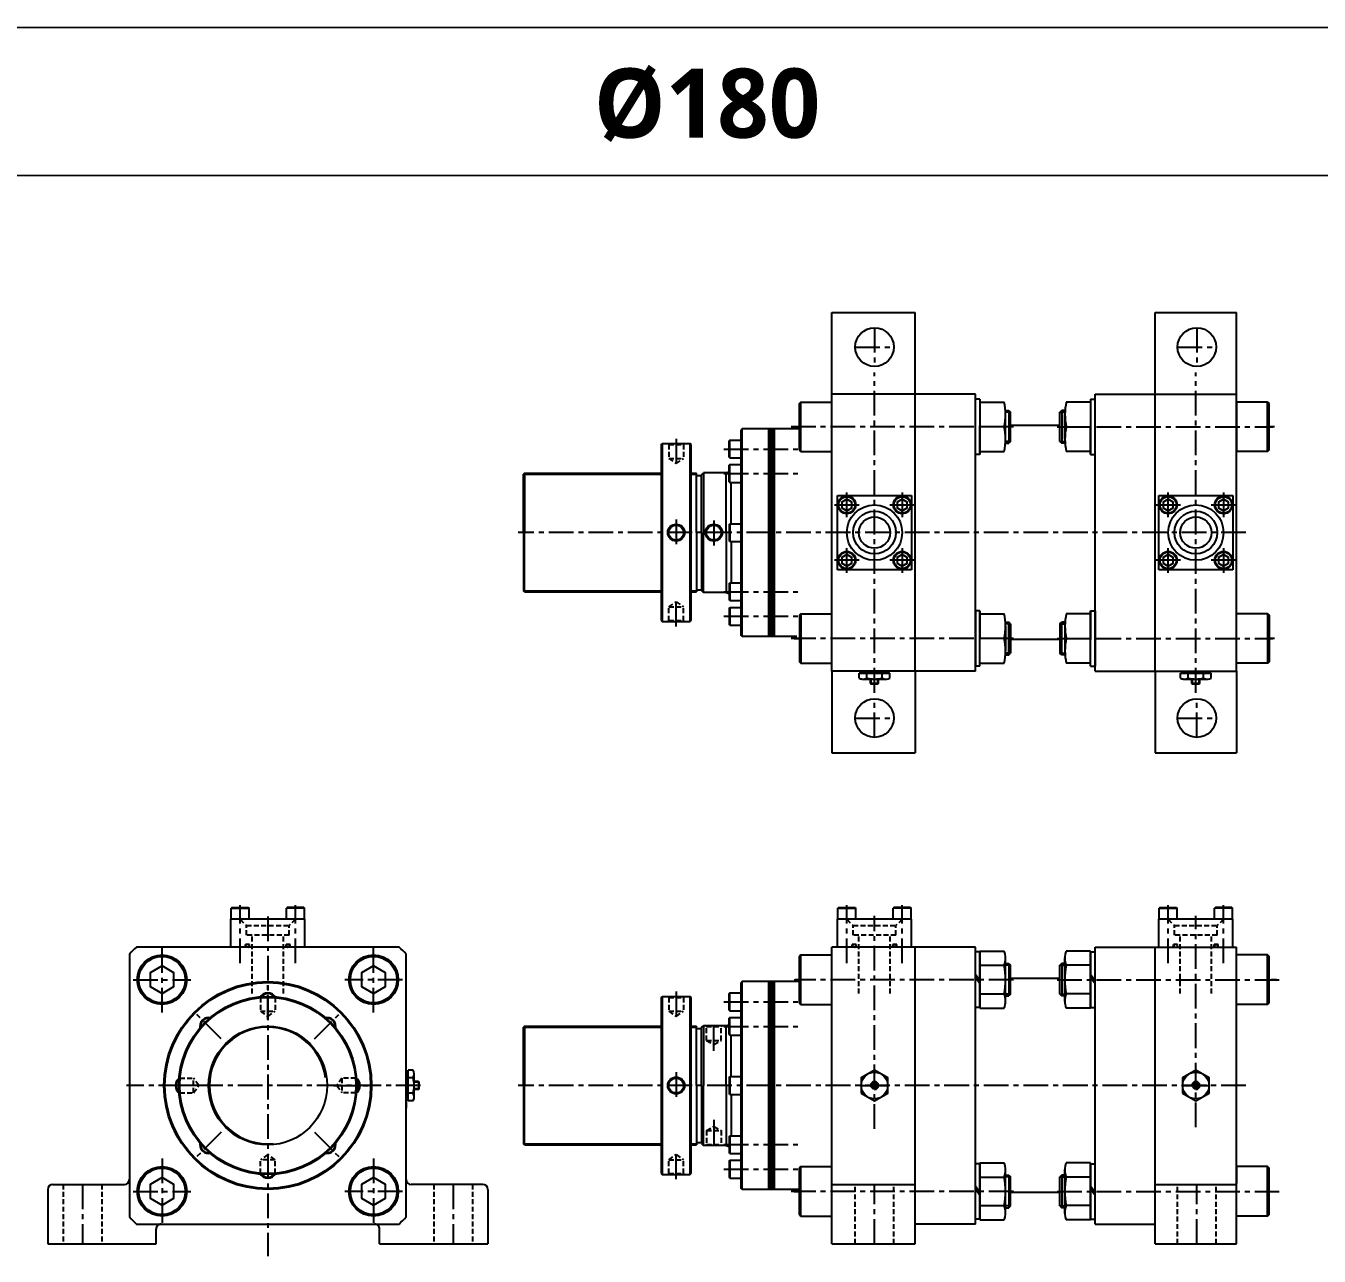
# Model space of a CAD drawing. Extents: x -819 to 10154, y 0 to 4840.
# Drawn here: x 2958 to 4266, y 1763 to 3006 of the extents above; entities that cross this region are included whole.
import ezdxf

# ---------------------------------------------------------------- set-up
doc = ezdxf.new("R2010")
doc.units = 0
doc.header["$LTSCALE"] = 10
doc.header["$MEASUREMENT"] = 0
for name, pattern in [('CENTER', [2, 1.25, -0.25, 0.25, -0.25]), ('CENTERX2', [4, 2.5, -0.5, 0.5, -0.5]), ('HIDDENX2', [0.75, 0.5, -0.25])]:
    doc.linetypes.add(name, pattern=pattern)
doc.layers.get('0').update_dxf_attribs({"linetype": 'CONTINUOUS'})
doc.layers.get('DEFPOINTS').update_dxf_attribs({"linetype": 'CONTINUOUS'})
for name, color, linetype in [('BOM-UDEF', 3, 'CONTINUOUS'), ('CEN', 1, 'CENTERX2'), ('DIM', 2, 'CONTINUOUS'), ('HID', 2, 'HIDDENX2'), ('ML', 7, 'CONTINUOUS')]:
    doc.layers.add(name, color=color, linetype=linetype)
doc.styles.add('문자', font='romans.shx')

msp = doc.modelspace()

# ---------------------------------------------------------------- linework, layer by layer
for p, q in [((10154, 3006.3), (0, 3003.3)), ((10154, 2856.8), (0, 2853.8))]:
    msp.add_line(p, q)
at = {"color": 7, "linetype": 'Continuous'}
for p, q in [((3800.8, 2347), (3800.8, 2352.1)), ((3800.8, 2352.1), (3807.2, 2352.1)), ((3801.8, 2352.1), (3801.8, 2354.1)), ((3801.8, 2354.1), (3831, 2354.1)), ((3804, 2346.1), (3828.8, 2346.1)), ((3807.2, 2352.1), (3832, 2352.1)), ((3808.6, 2347), (3808.6, 2352.1)), ((3812.4, 2346.3), (3812.4, 2346.3)), ((3812.4, 2341.6), (3812.4, 2346.1)), ((3812.4, 2341.6), (3812.9, 2341.1)), ((3820.4, 2341.6), (3812.4, 2341.6)), ((3820.4, 2341.6), (3819.9, 2341.1)), ((3820.4, 2341.6), (3820.4, 2346.1)), ((3824.2, 2347), (3824.2, 2352.1)), ((3831, 2352.1), (3831, 2354.1)), ((3832, 2347), (3832, 2352.1)), ((4125.8, 2347), (4125.8, 2352.1)), ((4125.8, 2352.1), (4132.2, 2352.1)), ((4126.8, 2352.1), (4126.8, 2354.1)), ((4126.8, 2354.1), (4156, 2354.1)), ((4129, 2346.1), (4153.8, 2346.1)), ((4132.2, 2352.1), (4157, 2352.1)), ((4133.6, 2347), (4133.6, 2352.1)), ((4137.4, 2346.3), (4137.4, 2346.3)), ((4137.4, 2341.6), (4137.4, 2346.1)), ((4137.4, 2341.6), (4137.9, 2341.1)), ((4145.4, 2341.6), (4137.4, 2341.6)), ((4145.4, 2341.6), (4144.9, 2341.1)), ((4145.4, 2341.6), (4145.4, 2346.1)), ((4149.2, 2347), (4149.2, 2352.1)), ((4156, 2352.1), (4156, 2354.1)), ((4157, 2347), (4157, 2352.1)), ((3812.9, 2341.1), (3819.9, 2341.1)), ((4137.9, 2341.1), (4144.9, 2341.1)), ((3342.8, 1920.6), (3342.8, 1949.8)), ((3344.8, 1949.8), (3342.8, 1949.8)), ((3349.8, 1950.8), (3344.8, 1950.8)), ((3344.8, 1926), (3344.8, 1950.8)), ((3349.8, 1943), (3344.8, 1943)), ((3350.8, 1922.8), (3350.8, 1947.6)), ((3355.3, 1939.2), (3350.8, 1939.2)), ((3355.3, 1939.2), (3355.8, 1938.7)), ((3355.3, 1939.2), (3355.3, 1931.2)), ((3355.8, 1931.7), (3355.8, 1938.7)), ((3349.8, 1927.4), (3344.8, 1927.4)), ((3344.8, 1919.6), (3344.8, 1926)), ((3350.6, 1931.2), (3350.6, 1931.2)), ((3355.3, 1931.2), (3350.8, 1931.2)), ((3355.3, 1931.2), (3355.8, 1931.7)), ((3344.8, 1920.6), (3342.8, 1920.6)), ((3349.8, 1919.6), (3344.8, 1919.6))]:
    msp.add_line(p, q, dxfattribs=at)
at = {"color": 1, "linetype": 'CENTER', "ltscale": 5}
for p, q in [((3802.9, 1935.2), (3829.9, 1935.2)), ((4127.9, 1935.2), (4154.9, 1935.2))]:
    msp.add_line(p, q, dxfattribs=at)
at = {"color": 7, "linetype": 'Continuous'}
for points in [[(3802.9, 1927.4), (3816.4, 1919.6), (3829.9, 1927.4), (3829.9, 1943), (3816.4, 1950.8), (3802.9, 1943)], [(4127.9, 1927.4), (4141.4, 1919.6), (4154.9, 1927.4), (4154.9, 1943), (4141.4, 1950.8), (4127.9, 1943)], [(3815, 1937.7), (3813.5, 1935.2), (3815, 1932.7), (3817.9, 1932.7), (3819.3, 1935.2), (3817.9, 1937.7)], [(4140, 1937.7), (4138.5, 1935.2), (4140, 1932.7), (4142.9, 1932.7), (4144.3, 1935.2), (4142.9, 1937.7)]]:
    msp.add_lwpolyline(points, close=True, dxfattribs=at)
for centre, radius in [((3816.4, 1935.2), 13.5), ((3816.4, 1935.2), 3.5), ((4141.4, 1935.2), 13.5), ((4141.4, 1935.2), 3.5)]:
    msp.add_circle(centre, radius, dxfattribs=at)
for centre, radius, start, end in [((3804, 2351.7), 5.62, 235.6158, 270), ((3804.7, 2354.3), 8.22, 241.7006, 298.2994), ((3816.4, 2377.4), 31.3, 255.6172, 270.0141), ((3816.4, 2377.4), 31.3, 269.9859, 284.3828), ((3828.1, 2354.3), 8.22, 241.7006, 298.2994), ((4129, 2351.7), 5.62, 235.6158, 270), ((4129.7, 2354.3), 8.22, 241.7006, 298.2994), ((4141.4, 2377.4), 31.3, 255.6172, 270.0141), ((4141.4, 2377.4), 31.3, 269.9859, 284.3828), ((4153.1, 2354.3), 8.22, 241.7006, 298.2994), ((3342.6, 1946.9), 8.22, 331.7006, 28.2994), ((3319.5, 1935.2), 31.3, 359.9859, 14.3828), ((3319.5, 1935.2), 31.3, 345.6172, 0.0141), ((3342.6, 1923.5), 8.22, 331.7006, 28.2994), ((3345.2, 1922.8), 5.62, 325.6158, 0)]:
    msp.add_arc(centre, radius, start, end, dxfattribs=at)
at = {"layer": 'BOM-UDEF', "color": 0}
for p, q in [((3773.4, 2634.1), (3773.4, 2716.6)), ((3773.4, 2716.6), (3857.4, 2716.6)), ((3857.4, 2634.1), (3857.4, 2716.6)), ((4100.4, 2634.1), (4100.4, 2716.6)), ((4100.4, 2716.6), (4182.4, 2716.6)), ((4182.4, 2634.1), (4182.4, 2716.6)), ((3773.4, 2354.1), (3773.4, 2271.6)), ((3857.4, 2354.1), (3857.4, 2271.6)), ((4100.4, 2354.1), (4100.4, 2271.6)), ((4182.4, 2354.1), (4182.4, 2271.6)), ((3773.4, 2271.6), (3857.4, 2271.6)), ((4100.4, 2271.6), (4182.4, 2271.6)), ((3773.4, 1835.2), (3857.4, 1835.2)), ((4100.4, 1835.2), (4182.4, 1835.2)), ((3315.8, 1775.2), (3425.3, 1775.2)), ((3773.4, 1775.2), (3857.4, 1775.2)), ((4100.4, 1775.2), (4182.4, 1775.2))]:
    msp.add_line(p, q, dxfattribs=at)
for centre in [(3816.4, 2681.6), (4142.4, 2681.6), (3816.4, 2306.6), (4142.4, 2306.6)]:
    msp.add_circle(centre, 19.5, dxfattribs=at)
at = {"layer": 'CEN'}
for p, q in [((3816.4, 2701.1), (3816.4, 2662.1)), ((4142.4, 2701.1), (4142.4, 2662.1)), ((3796.9, 2681.6), (3835.9, 2681.6)), ((4122.9, 2681.6), (4161.9, 2681.6)), ((3816.4, 2332.3), (3816.4, 2655.8)), ((4141.4, 2332.3), (4141.4, 2655.8)), ((3956.9, 2601.1), (3732.1, 2601.1)), ((3735, 2601.1), (3740.4, 2601.1)), ((4001, 2601.1), (4219.2, 2601.1)), ((4220.9, 2601.1), (4215.4, 2601.1)), ((3615.8, 2588.9), (3615.8, 2560.5)), ((3664, 2578.6), (3740.4, 2578.6)), ((3664, 2553.8), (3740.4, 2553.8)), ((3788.4, 2509.6), (3788.4, 2534.5)), ((3844.4, 2534.5), (3844.4, 2509.6)), ((4113.4, 2509.6), (4113.4, 2534.5)), ((4169.4, 2534.5), (4169.4, 2509.6)), ((3776, 2522.1), (3800.9, 2522.1)), ((3832, 2522.1), (3856.9, 2522.1)), ((4101, 2522.1), (4125.9, 2522.1)), ((4157, 2522.1), (4181.9, 2522.1)), ((3615.8, 2507.5), (3615.8, 2480.6)), ((3653.9, 2506.2), (3653.9, 2479.9)), ((4192, 2494.1), (3456.1, 2494.1)), ((3788.4, 2453.6), (3788.4, 2478.5)), ((3844.4, 2478.5), (3844.4, 2453.6)), ((4113.4, 2453.6), (4113.4, 2478.5)), ((4169.4, 2478.5), (4169.4, 2453.6)), ((3800.9, 2466.1), (3776, 2466.1)), ((3856.9, 2466.1), (3832, 2466.1)), ((4125.9, 2466.1), (4101, 2466.1)), ((4181.9, 2466.1), (4157, 2466.1)), ((3664, 2434.3), (3740.4, 2434.3)), ((3615.8, 2399.2), (3615.8, 2427.6)), ((3664, 2409.5), (3740.4, 2409.5)), ((3956.9, 2387.1), (3732.1, 2387.1)), ((3735, 2387.1), (3740.4, 2387.1)), ((4001, 2387.1), (4219.2, 2387.1)), ((4220.9, 2387.1), (4215.4, 2387.1)), ((3816.4, 2287.1), (3816.4, 2326.1)), ((4142.4, 2287.1), (4142.4, 2326.1)), ((3796.9, 2306.6), (3835.9, 2306.6)), ((4122.9, 2306.6), (4161.9, 2306.6)), ((3174.8, 2058.9), (3174.8, 2117.6)), ((3202.8, 2106.2), (3202.8, 1762.8)), ((3230.8, 2058.9), (3230.8, 2117.6)), ((3788.4, 2058.9), (3788.4, 2117.6)), ((3816.4, 1891.3), (3816.4, 2106.6)), ((3844.4, 2058.9), (3844.4, 2117.6)), ((4113.4, 2058.9), (4113.4, 2117.6)), ((4141.4, 1893.1), (4141.4, 2106.6)), ((4169.4, 2058.9), (4169.4, 2117.6)), ((3095.8, 2009), (3095.8, 2075.5)), ((3309.8, 2009), (3309.8, 2075.5)), ((3066.5, 2042.2), (3124.9, 2042.2)), ((3339.1, 2042.2), (3280.7, 2042.2)), ((3735, 2042.2), (3740.4, 2042.2)), ((3956.9, 2042.2), (3736.1, 2042.2)), ((4001, 2042.2), (4225.8, 2042.2)), ((4222.9, 2042.2), (4217.4, 2042.2)), ((3202.8, 2001.8), (3202.8, 2037.8)), ((3615.8, 2030.1), (3615.8, 2001.7)), ((3664, 2019.8), (3740.4, 2019.8)), ((3155.8, 1982.3), (3130.3, 2007.7)), ((3249.9, 1982.3), (3275.3, 2007.7)), ((3653.9, 1970.1), (3653.9, 1998.8)), ((3664, 1995), (3740.4, 1995)), ((3615.8, 1948.7), (3615.8, 1921.7)), ((3357.4, 1935.2), (3059.8, 1935.2)), ((3136.3, 1935.2), (3100.3, 1935.2)), ((3269.3, 1935.2), (3305.3, 1935.2)), ((4192, 1935.2), (3456.1, 1935.2)), ((3653.9, 1900.4), (3653.9, 1871.6)), ((3155.8, 1888.2), (3130.3, 1862.7)), ((3249.9, 1888.2), (3275.3, 1862.7)), ((3664, 1875.5), (3740.4, 1875.5)), ((3095.8, 1861.5), (3095.8, 1795)), ((3309.8, 1861.5), (3309.8, 1795)), ((3615.8, 1840.4), (3615.8, 1868.8)), ((3664, 1850.7), (3740.4, 1850.7)), ((3015.3, 1835.2), (3015.3, 1775.2)), ((3390.3, 1835.2), (3390.3, 1775.2)), ((3816.4, 1775.2), (3816.4, 1835.2)), ((4142.4, 1775.2), (4142.4, 1835.2)), ((3066.5, 1828.2), (3124.9, 1828.2)), ((3339.1, 1828.2), (3280.7, 1828.2)), ((3956.9, 1828.2), (3732.1, 1828.2)), ((3735, 1828.2), (3740.4, 1828.2)), ((4001, 1828.2), (4225.8, 1828.2)), ((4001, 1828.2), (4225.8, 1828.2))]:
    msp.add_line(p, q, dxfattribs=at)
at = {"layer": 'CEN', "color": 7}
for p, q in [((3948.9, 2617.6), (3952.2, 2617.6)), ((4008.9, 2617.6), (4005.7, 2617.6)), ((3948.9, 2584.6), (3952.2, 2584.6)), ((4008.9, 2584.6), (4005.7, 2584.6)), ((3948.9, 2403.6), (3952.2, 2403.6)), ((4008.9, 2403.6), (4005.7, 2403.6)), ((3948.9, 2370.6), (3952.2, 2370.6)), ((4008.9, 2370.6), (4005.7, 2370.6)), ((3948.9, 2058.7), (3952.2, 2058.7)), ((4008.9, 2058.7), (4005.7, 2058.7)), ((3948.9, 2025.7), (3952.2, 2025.7)), ((4008.9, 2025.7), (4005.7, 2025.7)), ((3948.9, 1844.7), (3952.2, 1844.7)), ((4008.9, 1844.7), (4005.7, 1844.7)), ((3948.9, 1811.7), (3952.2, 1811.7)), ((4008.9, 1811.7), (4005.7, 1811.7))]:
    msp.add_line(p, q, dxfattribs=at)
at = {"layer": 'DEFPOINTS', "color": 0, "linetype": 'ByBlock'}
for p in [(3641.4, 2435.6), (3641.4, 1876.7)]:
    msp.add_point(p, dxfattribs=at)
at = {"layer": 'DIM'}
for p, q in [((3953.9, 2615.8), (3948.9, 2615.8)), ((4003.9, 2615.8), (4008.9, 2615.8)), ((3953.9, 2586.3), (3948.9, 2586.3)), ((4003.9, 2586.3), (4008.9, 2586.3)), ((3953.9, 2401.8), (3948.9, 2401.8)), ((4003.9, 2401.8), (4008.9, 2401.8)), ((3953.9, 2372.3), (3948.9, 2372.3)), ((4003.9, 2372.3), (4008.9, 2372.3)), ((3953.9, 2057), (3948.9, 2057)), ((4003.9, 2057), (4008.9, 2057)), ((3953.9, 2027.5), (3948.9, 2027.5)), ((4003.9, 2027.5), (4008.9, 2027.5)), ((3953.9, 1843), (3948.9, 1843)), ((4003.9, 1843), (4008.9, 1843)), ((3953.9, 1813.5), (3948.9, 1813.5)), ((4003.9, 1813.5), (4008.9, 1813.5))]:
    msp.add_line(p, q, dxfattribs=at)
at = {"layer": 'HID'}
for p, q in [((3607.3, 2584.1), (3608.3, 2583.1)), ((3608.3, 2583.1), (3623.3, 2583.1)), ((3608.3, 2583.1), (3608.3, 2569.1)), ((3624.3, 2584.1), (3623.3, 2583.1)), ((3623.3, 2583.1), (3623.3, 2569.1)), ((3608.3, 2569.1), (3623.3, 2569.1)), ((3608.3, 2569.1), (3615.8, 2563.9)), ((3615.8, 2563.9), (3623.3, 2569.1)), ((3608.3, 2419.1), (3615.8, 2424.2)), ((3615.8, 2424.2), (3623.3, 2419.1)), ((3608.3, 2419.1), (3623.3, 2419.1)), ((3608.3, 2405.1), (3608.3, 2419.1)), ((3623.3, 2405.1), (3623.3, 2419.1)), ((3607.3, 2404.1), (3608.3, 2405.1)), ((3608.3, 2405.1), (3623.3, 2405.1)), ((3624.3, 2404.1), (3623.3, 2405.1)), ((3174.8, 2103.2), (3181.2, 2096.8)), ((3181.2, 2096.8), (3224.4, 2096.8)), ((3181.2, 2087.2), (3181.2, 2096.8)), ((3230.8, 2103.2), (3224.4, 2096.8)), ((3224.4, 2087.2), (3224.4, 2096.8)), ((3788.4, 2103.2), (3794.8, 2096.8)), ((3794.8, 2087.2), (3794.8, 2096.8)), ((3794.8, 2096.8), (3838, 2096.8)), ((3844.4, 2103.2), (3838, 2096.8)), ((3838, 2087.2), (3838, 2096.8)), ((4113.4, 2103.2), (4119.8, 2096.8)), ((4119.8, 2096.8), (4163, 2096.8)), ((4119.8, 2087.2), (4119.8, 2096.8)), ((4169.4, 2103.2), (4163, 2096.8)), ((4163, 2087.2), (4163, 2096.8)), ((3224.4, 2087.2), (3181.2, 2087.2)), ((3187.1, 2028.2), (3187.1, 2087.2)), ((3218.6, 2028.2), (3218.6, 2087.2)), ((3838, 2087.2), (3794.8, 2087.2)), ((3800.7, 2028.2), (3800.7, 2087.2)), ((3832.2, 2028.2), (3832.2, 2087.2)), ((4163, 2087.2), (4119.8, 2087.2)), ((4125.7, 2028.2), (4125.7, 2087.2)), ((4157.2, 2028.2), (4157.2, 2087.2)), ((3184.3, 2077.6), (3180.3, 2077.6)), ((3180.3, 2075.2), (3180.3, 2077.6)), ((3184.3, 2075.2), (3184.3, 2077.6)), ((3221.3, 2075.2), (3221.3, 2077.6)), ((3221.3, 2077.6), (3225.3, 2077.6)), ((3225.3, 2077.6), (3221.3, 2077.6)), ((3221.3, 2075.2), (3221.3, 2077.6)), ((3225.3, 2075.2), (3225.3, 2077.6)), ((3225.3, 2075.2), (3225.3, 2077.6)), ((3793.9, 2075.2), (3793.9, 2077.6)), ((3797.9, 2077.6), (3793.9, 2077.6)), ((3797.9, 2075.2), (3797.9, 2077.6)), ((3834.9, 2075.2), (3834.9, 2077.6)), ((3838.9, 2077.6), (3834.9, 2077.6)), ((3834.9, 2077.6), (3838.9, 2077.6)), ((3834.9, 2075.2), (3834.9, 2077.6)), ((3838.9, 2075.2), (3838.9, 2077.6)), ((3838.9, 2075.2), (3838.9, 2077.6)), ((4122.9, 2077.6), (4118.9, 2077.6)), ((4118.9, 2075.2), (4118.9, 2077.6)), ((4122.9, 2075.2), (4122.9, 2077.6)), ((4159.9, 2075.2), (4159.9, 2077.6)), ((4159.9, 2077.6), (4163.9, 2077.6)), ((4163.9, 2077.6), (4159.9, 2077.6)), ((4159.9, 2075.2), (4159.9, 2077.6)), ((4163.9, 2075.2), (4163.9, 2077.6)), ((4163.9, 2075.2), (4163.9, 2077.6)), ((3194.7, 2024.9), (3195.3, 2024.2)), ((3195.3, 2024.2), (3195.3, 2010.2)), ((3195.3, 2024.2), (3210.3, 2024.2)), ((3210.9, 2024.9), (3210.3, 2024.2)), ((3210.3, 2024.2), (3210.3, 2010.2)), ((3607.3, 2025.2), (3608.3, 2024.2)), ((3608.3, 2024.2), (3608.3, 2010.2)), ((3608.3, 2024.2), (3623.3, 2024.2)), ((3624.3, 2025.2), (3623.3, 2024.2)), ((3623.3, 2024.2), (3623.3, 2010.2)), ((3195.3, 2010.2), (3202.8, 2005.1)), ((3195.3, 2010.2), (3210.3, 2010.2)), ((3202.8, 2005.1), (3210.3, 2010.2)), ((3608.3, 2010.2), (3615.8, 2005.1)), ((3608.3, 2010.2), (3623.3, 2010.2)), ((3615.8, 2005.1), (3623.3, 2010.2)), ((3645.4, 1995.7), (3646.4, 1994.7)), ((3646.4, 1994.7), (3661.4, 1994.7)), ((3646.4, 1980.7), (3646.4, 1994.7)), ((3661.4, 1994.7), (3662.4, 1995.7)), ((3661.4, 1980.7), (3661.4, 1994.7)), ((3646.4, 1980.7), (3661.4, 1980.7)), ((3646.4, 1980.7), (3653.9, 1976.8)), ((3653.9, 1976.8), (3661.4, 1980.7)), ((3113.2, 1943.4), (3113.8, 1942.7)), ((3113.2, 1943.4), (3113.8, 1942.7)), ((3113.8, 1942.7), (3127.8, 1942.7)), ((3113.8, 1927.7), (3113.8, 1942.7)), ((3113.8, 1927.7), (3113.8, 1942.7)), ((3133, 1935.2), (3127.8, 1942.7)), ((3127.8, 1927.7), (3127.8, 1942.7)), ((3277.8, 1942.7), (3272.7, 1935.2)), ((3291.8, 1942.7), (3277.8, 1942.7)), ((3277.8, 1942.7), (3277.8, 1927.7)), ((3292.4, 1943.4), (3291.8, 1942.7)), ((3292.4, 1943.4), (3291.8, 1942.7)), ((3291.8, 1942.7), (3291.8, 1927.7)), ((3291.8, 1942.7), (3291.8, 1927.7)), ((3113.2, 1927.1), (3113.8, 1927.7)), ((3113.2, 1927.1), (3113.8, 1927.7)), ((3113.8, 1927.7), (3127.8, 1927.7)), ((3127.8, 1927.7), (3133, 1935.2)), ((3272.7, 1935.2), (3277.8, 1927.7)), ((3291.8, 1927.7), (3277.8, 1927.7)), ((3292.4, 1927.1), (3291.8, 1927.7)), ((3292.4, 1927.1), (3291.8, 1927.7)), ((3646.4, 1889.7), (3653.9, 1893.7)), ((3646.4, 1889.7), (3661.4, 1889.7)), ((3646.4, 1889.7), (3646.4, 1875.7)), ((3653.9, 1893.7), (3661.4, 1889.7)), ((3661.4, 1889.7), (3661.4, 1875.7)), ((3645.4, 1874.7), (3646.4, 1875.7)), ((3646.4, 1875.7), (3661.4, 1875.7)), ((3661.4, 1875.7), (3662.4, 1874.7)), ((3202.8, 1865.4), (3195.3, 1860.2)), ((3195.3, 1846.2), (3195.3, 1860.2)), ((3210.3, 1860.2), (3195.3, 1860.2)), ((3210.3, 1860.2), (3202.8, 1865.4)), ((3210.3, 1846.2), (3210.3, 1860.2)), ((3608.3, 1860.2), (3615.8, 1865.4)), ((3608.3, 1846.2), (3608.3, 1860.2)), ((3608.3, 1860.2), (3623.3, 1860.2)), ((3615.8, 1865.4), (3623.3, 1860.2)), ((3623.3, 1846.2), (3623.3, 1860.2)), ((3194.7, 1845.6), (3195.3, 1846.2)), ((3194.7, 1845.6), (3195.3, 1846.2)), ((3210.3, 1846.2), (3195.3, 1846.2)), ((3210.3, 1846.2), (3195.3, 1846.2)), ((3210.9, 1845.6), (3210.3, 1846.2)), ((3210.9, 1845.6), (3210.3, 1846.2)), ((3607.3, 1845.2), (3608.3, 1846.2)), ((3608.3, 1846.2), (3623.3, 1846.2)), ((3624.3, 1845.2), (3623.3, 1846.2)), ((2995.8, 1835.2), (2995.8, 1775.2)), ((3034.8, 1835.2), (3034.8, 1775.2)), ((3370.8, 1835.2), (3370.8, 1775.2)), ((3409.8, 1835.2), (3409.8, 1775.2)), ((3796.9, 1775.2), (3796.9, 1835.2)), ((3835.9, 1775.2), (3835.9, 1835.2)), ((4122.9, 1775.2), (4122.9, 1835.2)), ((4161.9, 1775.2), (4161.9, 1835.2))]:
    msp.add_line(p, q, dxfattribs=at)
for centre, start, end in [((3181.6, 2076.4), 90, 270), ((3183, 2076.4), 270, 90), ((3222.6, 2076.4), 90, 270), ((3224, 2076.4), 270, 90), ((3795.3, 2076.4), 90, 270), ((3796.6, 2076.4), 270, 90), ((3836.3, 2076.4), 90, 270), ((3837.6, 2076.4), 270, 90), ((4120.3, 2076.4), 90, 270), ((4121.6, 2076.4), 270, 90), ((4161.3, 2076.4), 90, 270), ((4162.6, 2076.4), 270, 90)]:
    msp.add_arc(centre, 1.2, start, end, dxfattribs=at)
at = {"layer": 'ML'}
for p, q in [((3918.4, 2634.1), (3773.4, 2634.1)), ((3773.4, 2354.1), (3773.4, 2634.1)), ((3773.4, 2354.1), (3773.4, 2634.1)), ((3773.4, 2354.1), (3773.4, 2634.1)), ((3857.4, 2354.1), (3857.4, 2634.1)), ((3918.4, 2354.1), (3918.4, 2634.1)), ((3918.4, 2573.1), (3918.4, 2629.1)), ((3922.9, 2629.1), (3918.4, 2629.1)), ((3922.9, 2629.1), (3922.9, 2573.1)), ((4034.9, 2629.1), (4034.9, 2573.1)), ((4034.9, 2629.1), (4039.4, 2629.1)), ((4039.4, 2634.1), (4182.4, 2634.1)), ((4039.4, 2354.1), (4039.4, 2634.1)), ((4039.4, 2573.1), (4039.4, 2629.1)), ((4100.4, 2354.1), (4100.4, 2634.1)), ((4182.4, 2354.1), (4182.4, 2634.1)), ((4182.4, 2354.1), (4182.4, 2634.1)), ((3740.4, 2624.6), (3741.9, 2626.1)), ((3741.9, 2626.1), (3740.4, 2624.6)), ((3740.4, 2577.6), (3740.4, 2624.6)), ((3741.9, 2576.1), (3741.9, 2626.1)), ((3741.9, 2626.1), (3773.4, 2626.1)), ((3922.9, 2626), (3947.5, 2626)), ((3952.2, 2617.6), (3952.2, 2584.6)), ((3952.2, 2617.6), (3953.9, 2615.8)), ((4005.7, 2617.6), (4003.9, 2615.8)), ((4005.7, 2617.6), (4005.7, 2584.6)), ((4034.9, 2626), (4010.3, 2626)), ((4213.9, 2626.1), (4182.4, 2626.1)), ((4182.4, 2626.1), (4182.4, 2576.1)), ((4213.9, 2576.1), (4213.9, 2626.1)), ((4215.4, 2624.6), (4213.9, 2626.1)), ((4213.9, 2626.1), (4215.4, 2624.6)), ((4215.4, 2577.6), (4215.4, 2624.6)), ((3948.9, 2588.6), (3948.9, 2613.6)), ((3953.9, 2586.3), (3953.9, 2615.8)), ((3953.9, 2588.6), (3953.9, 2613.6)), ((4003.9, 2586.3), (4003.9, 2615.8)), ((4003.9, 2588.6), (4003.9, 2613.6)), ((4008.9, 2588.6), (4008.9, 2613.6)), ((3682.4, 2599.1), (3681.4, 2598.1)), ((3682.4, 2599.1), (3681.4, 2598.1)), ((3681.4, 2390.1), (3681.4, 2598.1)), ((3681.4, 2390.1), (3681.4, 2598.1)), ((3682.4, 2389.1), (3682.4, 2599.1)), ((3740.4, 2599.1), (3682.4, 2599.1)), ((3682.4, 2389.1), (3682.4, 2599.1)), ((3709.4, 2389.1), (3709.4, 2599.1)), ((3711.4, 2389.1), (3711.4, 2599.1)), ((3713.4, 2389.1), (3713.4, 2599.1)), ((3715.4, 2389.1), (3715.4, 2599.1)), ((3922.9, 2573.1), (3922.9, 2601.1)), ((3947.5, 2601.1), (3922.9, 2601.1)), ((4003.9, 2602.2), (3953.9, 2602.2)), ((4010.3, 2601.1), (4034.9, 2601.1)), ((4034.9, 2573.1), (4034.9, 2601.1)), ((3600.8, 2583.1), (3601.8, 2584.1)), ((3600.8, 2583.1), (3600.8, 2405.1)), ((3601.8, 2584.1), (3629.8, 2584.1)), ((3601.8, 2584.1), (3601.8, 2404.1)), ((3629.8, 2404.1), (3629.8, 2584.1)), ((3630.8, 2583.1), (3629.8, 2584.1)), ((3630.8, 2583.1), (3630.8, 2405.1)), ((3670.1, 2587.6), (3669.4, 2586.9)), ((3669.4, 2570.3), (3669.4, 2586.9)), ((3670.1, 2569.6), (3670.1, 2587.6)), ((3670.1, 2587.6), (3681.4, 2587.6)), ((3681.4, 2569.6), (3681.4, 2587.6)), ((3741.9, 2576.1), (3740.4, 2577.6)), ((3740.4, 2577.6), (3741.9, 2576.1)), ((3953.9, 2586.3), (3952.2, 2584.6)), ((4003.9, 2586.3), (4005.7, 2584.6)), ((4213.9, 2576.1), (4215.4, 2577.6)), ((4215.4, 2577.6), (4213.9, 2576.1)), ((3669.4, 2570.3), (3670.1, 2569.6)), ((3670.1, 2569.6), (3681.4, 2569.6)), ((3741.9, 2576.1), (3773.4, 2576.1)), ((3922.9, 2573.1), (3918.4, 2573.1)), ((3922.9, 2576.1), (3947.5, 2576.1)), ((4034.9, 2576.1), (4010.3, 2576.1)), ((4034.9, 2573.1), (4039.4, 2573.1)), ((4213.9, 2576.1), (4182.4, 2576.1)), ((3462.4, 2554.1), (3461.4, 2553.1)), ((3461.4, 2494.1), (3461.4, 2553.1)), ((3461.4, 2494.1), (3461.4, 2552.6)), ((3462.4, 2554.1), (3600.8, 2554.1)), ((3462.4, 2554.1), (3462.4, 2494.1)), ((3630.8, 2554.1), (3636.4, 2554.1)), ((3636.4, 2494.1), (3636.4, 2554.1)), ((3636.4, 2551.8), (3641.4, 2551.8)), ((3641.4, 2552.6), (3643.4, 2554.6)), ((3641.4, 2494.1), (3641.4, 2552.6)), ((3643.4, 2554.6), (3643.4, 2494.1)), ((3666.4, 2554.6), (3643.4, 2554.6)), ((3666.4, 2554.6), (3669.4, 2555.8)), ((3666.4, 2554.6), (3669.4, 2555.8)), ((3666.4, 2554.6), (3669.4, 2555.8)), ((3666.4, 2494.1), (3666.4, 2554.6)), ((3666.4, 2494.1), (3666.4, 2554.6)), ((3670.1, 2562.8), (3669.4, 2562.1)), ((3669.4, 2545.5), (3669.4, 2562.1)), ((3670.1, 2562.8), (3681.4, 2562.8)), ((3670.1, 2544.8), (3670.1, 2562.8)), ((3681.4, 2544.8), (3681.4, 2562.8)), ((3669.4, 2545.5), (3670.1, 2544.8)), ((3670.1, 2544.8), (3681.4, 2544.8)), ((3671.4, 2503.1), (3671.4, 2544.8)), ((3671.4, 2503.1), (3671.4, 2544.8)), ((3778.9, 2456.6), (3778.9, 2531.6)), ((3778.9, 2531.6), (3853.9, 2531.6)), ((3853.9, 2531.6), (3853.9, 2456.6)), ((4103.9, 2456.6), (4103.9, 2531.6)), ((4103.9, 2531.6), (4178.9, 2531.6)), ((4178.9, 2531.6), (4178.9, 2456.6)), ((3669.4, 2502.4), (3670.1, 2503.1)), ((3669.4, 2502.4), (3669.4, 2485.8)), ((3670.1, 2503.1), (3681.4, 2503.1)), ((3670.1, 2503.1), (3670.1, 2485.1)), ((3681.4, 2503.1), (3681.4, 2485.1)), ((3461.4, 2494.1), (3461.4, 2435.1)), ((3462.4, 2434.1), (3462.4, 2494.1)), ((3636.4, 2494.1), (3636.4, 2434.1)), ((3641.4, 2494.1), (3641.4, 2435.6)), ((3643.4, 2433.6), (3643.4, 2494.1)), ((3666.4, 2494.1), (3666.4, 2433.6)), ((3666.4, 2494.1), (3666.4, 2433.6)), ((3670.1, 2485.1), (3669.4, 2485.8)), ((3670.1, 2485.1), (3681.4, 2485.1)), ((3671.4, 2485.1), (3671.4, 2443.3)), ((3671.4, 2485.1), (3671.4, 2443.3)), ((3853.9, 2456.6), (3778.9, 2456.6)), ((4178.9, 2456.6), (4103.9, 2456.6)), ((3462.4, 2434.1), (3461.4, 2435.1)), ((3462.4, 2434.1), (3600.8, 2434.1)), ((3630.8, 2434.1), (3636.4, 2434.1)), ((3636.4, 2436.3), (3641.4, 2436.3)), ((3641.4, 2435.6), (3643.4, 2433.6)), ((3666.4, 2433.6), (3643.4, 2433.6)), ((3666.4, 2433.6), (3669.4, 2432.4)), ((3666.4, 2433.6), (3669.4, 2432.4)), ((3669.4, 2442.6), (3670.1, 2443.3)), ((3669.4, 2442.6), (3669.4, 2426)), ((3670.1, 2443.3), (3670.1, 2425.3)), ((3670.1, 2443.3), (3681.4, 2443.3)), ((3681.4, 2443.3), (3681.4, 2425.3)), ((3670.1, 2425.3), (3669.4, 2426)), ((3670.1, 2425.3), (3681.4, 2425.3)), ((3669.4, 2417.8), (3670.1, 2418.5)), ((3669.4, 2417.8), (3669.4, 2401.2)), ((3670.1, 2418.5), (3681.4, 2418.5)), ((3670.1, 2418.5), (3670.1, 2400.5)), ((3681.4, 2418.5), (3681.4, 2400.5)), ((3741.9, 2412.1), (3740.4, 2410.6)), ((3740.4, 2410.6), (3741.9, 2412.1)), ((3740.4, 2410.6), (3740.4, 2363.6)), ((3741.9, 2412.1), (3773.4, 2412.1)), ((3741.9, 2412.1), (3741.9, 2362.1)), ((3918.4, 2415.1), (3918.4, 2359.1)), ((3922.9, 2415.1), (3918.4, 2415.1)), ((3922.9, 2359.1), (3922.9, 2415.1)), ((3922.9, 2415.1), (3922.9, 2387.1)), ((3922.9, 2412), (3947.5, 2412)), ((4034.9, 2412), (4010.3, 2412)), ((4034.9, 2415.1), (4034.9, 2387.1)), ((4034.9, 2359.1), (4034.9, 2415.1)), ((4034.9, 2415.1), (4039.4, 2415.1)), ((4039.4, 2415.1), (4039.4, 2359.1)), ((4213.9, 2412.1), (4182.4, 2412.1)), ((4182.4, 2362.1), (4182.4, 2412.1)), ((4213.9, 2412.1), (4213.9, 2362.1)), ((4213.9, 2412.1), (4215.4, 2410.6)), ((4215.4, 2410.6), (4213.9, 2412.1)), ((4215.4, 2410.6), (4215.4, 2363.6)), ((3600.8, 2405.1), (3601.8, 2404.1)), ((3601.8, 2404.1), (3629.8, 2404.1)), ((3630.8, 2405.1), (3629.8, 2404.1)), ((3670.1, 2400.5), (3669.4, 2401.2)), ((3670.1, 2400.5), (3681.4, 2400.5)), ((3948.9, 2399.6), (3948.9, 2374.6)), ((3952.2, 2370.6), (3952.2, 2403.6)), ((3953.9, 2401.8), (3952.2, 2403.6)), ((3953.9, 2401.8), (3953.9, 2372.3)), ((3953.9, 2399.6), (3953.9, 2374.6)), ((4003.9, 2401.8), (4005.7, 2403.6)), ((4003.9, 2401.8), (4003.9, 2372.3)), ((4003.9, 2399.6), (4003.9, 2374.6)), ((4005.7, 2370.6), (4005.7, 2403.6)), ((4008.9, 2399.6), (4008.9, 2374.6)), ((3682.4, 2389.1), (3681.4, 2390.1)), ((3682.4, 2389.1), (3681.4, 2390.1)), ((3737.9, 2389.1), (3682.4, 2389.1)), ((3947.5, 2387.1), (3922.9, 2387.1)), ((4003.9, 2385.9), (3951.4, 2385.9)), ((4010.3, 2387.1), (4034.9, 2387.1)), ((3952.2, 2370.6), (3953.9, 2372.3)), ((4005.7, 2370.6), (4003.9, 2372.3)), ((3740.4, 2363.6), (3741.9, 2362.1)), ((3741.9, 2362.1), (3740.4, 2363.6)), ((3741.9, 2362.1), (3773.4, 2362.1)), ((3922.9, 2359.1), (3918.4, 2359.1)), ((3922.9, 2362.1), (3947.5, 2362.1)), ((4034.9, 2362.1), (4010.3, 2362.1)), ((4034.9, 2359.1), (4039.4, 2359.1)), ((4213.9, 2362.1), (4182.4, 2362.1)), ((4215.4, 2363.6), (4213.9, 2362.1)), ((4213.9, 2362.1), (4215.4, 2363.6)), ((3918.4, 2354.1), (3773.4, 2354.1)), ((4039.4, 2354.1), (4182.4, 2354.1)), ((4039.4, 2354.1), (4182.4, 2354.1)), ((3166.5, 2115.2), (3165.8, 2114.5)), ((3165.8, 2114.5), (3183.8, 2114.5)), ((3165.8, 2103.2), (3165.8, 2114.5)), ((3166.5, 2115.2), (3183.1, 2115.2)), ((3183.1, 2115.2), (3183.8, 2114.5)), ((3183.8, 2103.2), (3183.8, 2114.5)), ((3222.5, 2115.2), (3221.8, 2114.5)), ((3239.8, 2114.5), (3221.8, 2114.5)), ((3221.8, 2103.2), (3221.8, 2114.5)), ((3239.1, 2115.2), (3222.5, 2115.2)), ((3239.1, 2115.2), (3239.8, 2114.5)), ((3239.8, 2103.2), (3239.8, 2114.5)), ((3780.1, 2115.2), (3779.4, 2114.5)), ((3779.4, 2114.5), (3797.4, 2114.5)), ((3779.4, 2103.2), (3779.4, 2114.5)), ((3780.1, 2115.2), (3796.7, 2115.2)), ((3796.7, 2115.2), (3797.4, 2114.5)), ((3797.4, 2103.2), (3797.4, 2114.5)), ((3836.1, 2115.2), (3835.4, 2114.5)), ((3835.4, 2103.2), (3835.4, 2114.5)), ((3853.4, 2114.5), (3835.4, 2114.5)), ((3852.7, 2115.2), (3836.1, 2115.2)), ((3852.7, 2115.2), (3853.4, 2114.5)), ((3853.4, 2103.2), (3853.4, 2114.5)), ((4105.1, 2115.2), (4104.4, 2114.5)), ((4104.4, 2114.5), (4122.4, 2114.5)), ((4104.4, 2103.2), (4104.4, 2114.5)), ((4105.1, 2115.2), (4121.7, 2115.2)), ((4121.7, 2115.2), (4122.4, 2114.5)), ((4122.4, 2103.2), (4122.4, 2114.5)), ((4161.1, 2115.2), (4160.4, 2114.5)), ((4178.4, 2114.5), (4160.4, 2114.5)), ((4160.4, 2103.2), (4160.4, 2114.5)), ((4177.7, 2115.2), (4161.1, 2115.2)), ((4177.7, 2115.2), (4178.4, 2114.5)), ((4178.4, 2103.2), (4178.4, 2114.5)), ((3240.3, 2103.2), (3165.3, 2103.2)), ((3165.3, 2075.2), (3165.3, 2103.2)), ((3240.3, 2075.2), (3240.3, 2103.2)), ((3853.9, 2103.2), (3778.9, 2103.2)), ((3778.9, 2075.2), (3778.9, 2103.2)), ((3853.9, 2075.2), (3853.9, 2103.2)), ((4178.9, 2103.2), (4103.9, 2103.2)), ((4103.9, 2075.2), (4103.9, 2103.2)), ((4178.9, 2075.2), (4178.9, 2103.2)), ((3062.8, 2068.1), (3062.8, 1802.4)), ((3335.6, 2075.2), (3070, 2075.2)), ((3342.8, 1802.4), (3342.8, 2068.1)), ((3741.9, 2067.2), (3740.4, 2065.7)), ((3740.4, 2065.7), (3741.9, 2067.2)), ((3741.9, 2017.2), (3741.9, 2067.2)), ((3741.9, 2067.2), (3773.4, 2067.2)), ((3918.4, 2075.2), (3773.4, 2075.2)), ((3773.4, 1775.2), (3773.4, 2075.2)), ((3857.4, 1775.2), (3857.4, 2075.2)), ((3918.4, 1795.2), (3918.4, 2075.2)), ((3918.4, 2014.2), (3918.4, 2070.2)), ((3922.9, 2070.2), (3918.4, 2070.2)), ((3922.9, 2013.4), (3922.9, 2071.1)), ((3922.9, 2071.1), (3947.5, 2071.1)), ((3922.9, 2070.2), (3922.9, 2014.2)), ((4034.9, 2071.1), (4010.3, 2071.1)), ((4034.9, 2013.4), (4034.9, 2071.1)), ((4034.9, 2070.2), (4034.9, 2014.2)), ((4034.9, 2070.2), (4039.4, 2070.2)), ((4039.4, 2075.2), (4182.4, 2075.2)), ((4039.4, 1795.2), (4039.4, 2075.2)), ((4039.4, 1795.2), (4039.4, 2075.2)), ((4039.4, 2014.2), (4039.4, 2070.2)), ((4100.4, 1775.2), (4100.4, 2075.2)), ((4182.4, 1775.2), (4182.4, 2075.2)), ((4182.4, 1795.2), (4182.4, 2075.2)), ((4182.4, 2014.2), (4182.4, 2070.2)), ((4213.9, 2067.2), (4182.4, 2067.2)), ((4213.9, 2017.2), (4213.9, 2067.2)), ((4213.9, 2067.2), (4215.4, 2065.7)), ((4215.4, 2065.7), (4213.9, 2067.2)), ((3740.4, 2018.7), (3740.4, 2065.7)), ((3922.9, 2056.7), (3947.5, 2056.7)), ((3948.9, 2020), (3948.9, 2064.4)), ((3952.2, 2058.7), (3952.2, 2025.7)), ((3952.2, 2058.7), (3953.9, 2057)), ((3953.9, 2027.5), (3953.9, 2057)), ((4005.7, 2058.7), (4003.9, 2057)), ((4003.9, 2027.5), (4003.9, 2057)), ((4005.7, 2058.7), (4005.7, 2025.7)), ((4008.9, 2020), (4008.9, 2064.4)), ((4034.9, 2056.7), (4010.3, 2056.7)), ((4215.4, 2018.7), (4215.4, 2065.7)), ((3922.9, 2041.1), (3918.4, 2047.5)), ((3922.9, 2038.1), (3918.4, 2044.4)), ((4003.9, 2043.4), (3953.9, 2043.4)), ((4039.4, 2041.1), (4034.9, 2047.5)), ((4039.4, 2038.1), (4034.9, 2044.4)), ((3670.1, 2028.8), (3669.4, 2028.1)), ((3669.4, 2011.5), (3669.4, 2028.1)), ((3670.1, 2028.8), (3681.4, 2028.8)), ((3670.1, 2010.8), (3670.1, 2028.8)), ((3682.4, 2040.2), (3681.4, 2039.2)), ((3681.4, 1831.2), (3681.4, 2039.2)), ((3681.4, 2010.8), (3681.4, 2028.8)), ((3740.4, 2040.2), (3682.4, 2040.2)), ((3682.4, 1830.2), (3682.4, 2040.2)), ((3709.4, 1830.2), (3709.4, 2040.2)), ((3711.4, 1830.2), (3711.4, 2040.2)), ((3713.4, 1830.2), (3713.4, 2040.2)), ((3715.4, 1830.2), (3715.4, 2040.2)), ((3922.9, 2027.8), (3947.5, 2027.8)), ((3953.9, 2027.5), (3952.2, 2025.7)), ((4003.9, 2027.5), (4005.7, 2025.7)), ((4034.9, 2027.8), (4010.3, 2027.8)), ((3600.8, 2024.2), (3601.8, 2025.2)), ((3600.8, 2024.2), (3600.8, 1846.2)), ((3601.8, 2025.2), (3629.8, 2025.2)), ((3601.8, 2025.2), (3601.8, 1845.2)), ((3630.8, 2024.2), (3629.8, 2025.2)), ((3629.8, 1845.2), (3629.8, 2025.2)), ((3630.8, 2024.2), (3630.8, 1846.2)), ((3740.4, 2018.7), (3741.9, 2017.2)), ((3741.9, 2017.2), (3740.4, 2018.7)), ((3741.9, 2017.2), (3773.4, 2017.2)), ((4213.9, 2017.2), (4182.4, 2017.2)), ((4215.4, 2018.7), (4213.9, 2017.2)), ((4213.9, 2017.2), (4215.4, 2018.7)), ((3669.4, 2011.5), (3670.1, 2010.8)), ((3670.1, 2004), (3669.4, 2003.3)), ((3669.4, 1986.7), (3669.4, 2003.3)), ((3670.1, 2010.8), (3681.4, 2010.8)), ((3670.1, 1986), (3670.1, 2004)), ((3670.1, 2004), (3681.4, 2004)), ((3681.4, 1986), (3681.4, 2004)), ((3922.9, 2014.2), (3918.4, 2014.2)), ((3922.9, 2013.4), (3947.5, 2013.4)), ((4034.9, 2013.4), (4010.3, 2013.4)), ((4034.9, 2014.2), (4039.4, 2014.2)), ((3462.4, 1995.2), (3461.4, 1994.2)), ((3461.4, 1935.2), (3461.4, 1994.2)), ((3461.4, 1935.2), (3461.4, 1993.7)), ((3462.4, 1995.2), (3600.8, 1995.2)), ((3462.4, 1995.2), (3462.4, 1935.2)), ((3630.8, 1995.2), (3636.4, 1995.2)), ((3636.4, 1935.2), (3636.4, 1995.2)), ((3636.4, 1993), (3641.4, 1993)), ((3641.4, 1993.7), (3643.4, 1995.7)), ((3641.4, 1935.2), (3641.4, 1993.7)), ((3666.4, 1995.7), (3643.4, 1995.7)), ((3643.4, 1995.7), (3643.4, 1935.2)), ((3666.4, 1995.7), (3669.4, 1996.9)), ((3666.4, 1995.7), (3669.4, 1996.9)), ((3666.4, 1935.2), (3666.4, 1995.7)), ((3669.4, 1986.7), (3670.1, 1986)), ((3670.1, 1986), (3681.4, 1986)), ((3671.4, 1944.2), (3671.4, 1986)), ((3669.4, 1943.5), (3670.1, 1944.2)), ((3669.4, 1943.5), (3669.4, 1926.9)), ((3670.1, 1944.2), (3681.4, 1944.2)), ((3670.1, 1944.2), (3670.1, 1926.2)), ((3681.4, 1944.2), (3681.4, 1926.2)), ((3342.8, 1928.2), (3342.8, 1912.2)), ((3461.4, 1935.2), (3461.4, 1876.2)), ((3462.4, 1875.2), (3462.4, 1935.2)), ((3636.4, 1935.2), (3636.4, 1875.2)), ((3641.4, 1935.2), (3641.4, 1876.7)), ((3643.4, 1874.7), (3643.4, 1935.2)), ((3666.4, 1935.2), (3666.4, 1874.7)), ((3670.1, 1926.2), (3669.4, 1926.9)), ((3670.1, 1926.2), (3681.4, 1926.2)), ((3671.4, 1926.2), (3671.4, 1884.5)), ((3669.4, 1883.8), (3670.1, 1884.5)), ((3669.4, 1883.8), (3669.4, 1867.2)), ((3670.1, 1884.5), (3681.4, 1884.5)), ((3670.1, 1884.5), (3670.1, 1866.5)), ((3681.4, 1884.5), (3681.4, 1866.5)), ((3462.4, 1875.2), (3461.4, 1876.2)), ((3462.4, 1875.2), (3600.8, 1875.2)), ((3630.8, 1875.2), (3636.4, 1875.2)), ((3636.4, 1877.5), (3641.4, 1877.5)), ((3641.4, 1876.7), (3643.4, 1874.7)), ((3666.4, 1874.7), (3643.4, 1874.7)), ((3666.4, 1874.7), (3669.4, 1873.5)), ((3670.1, 1866.5), (3669.4, 1867.2)), ((3669.4, 1859), (3670.1, 1859.7)), ((3669.4, 1859), (3669.4, 1842.4)), ((3670.1, 1866.5), (3681.4, 1866.5)), ((3670.1, 1859.7), (3670.1, 1841.7)), ((3670.1, 1859.7), (3681.4, 1859.7)), ((3681.4, 1859.7), (3681.4, 1841.7)), ((3600.8, 1846.2), (3601.8, 1845.2)), ((3601.8, 1845.2), (3629.8, 1845.2)), ((3630.8, 1846.2), (3629.8, 1845.2)), ((3741.9, 1853.2), (3740.4, 1851.7)), ((3740.4, 1851.7), (3741.9, 1853.2)), ((3740.4, 1804.7), (3740.4, 1851.7)), ((3741.9, 1853.2), (3773.4, 1853.2)), ((3741.9, 1803.2), (3741.9, 1853.2)), ((3918.4, 1800.2), (3918.4, 1856.2)), ((3922.9, 1856.2), (3918.4, 1856.2)), ((3922.9, 1857.1), (3947.5, 1857.1)), ((3922.9, 1799.4), (3922.9, 1857.1)), ((3922.9, 1856.2), (3922.9, 1800.2)), ((3948.9, 1806), (3948.9, 1850.4)), ((3952.2, 1844.7), (3952.2, 1811.7)), ((3952.2, 1844.7), (3953.9, 1843)), ((4005.7, 1844.7), (4003.9, 1843)), ((4005.7, 1844.7), (4005.7, 1811.7)), ((4008.9, 1806), (4008.9, 1850.4)), ((4034.9, 1857.1), (4010.3, 1857.1)), ((4034.9, 1799.4), (4034.9, 1857.1)), ((4034.9, 1856.2), (4034.9, 1800.2)), ((4034.9, 1856.2), (4039.4, 1856.2)), ((4039.4, 1800.2), (4039.4, 1856.2)), ((4213.9, 1853.2), (4182.4, 1853.2)), ((4182.4, 1853.2), (4182.4, 1836.2)), ((4213.9, 1803.2), (4213.9, 1853.2)), ((4215.4, 1851.7), (4213.9, 1853.2)), ((4213.9, 1853.2), (4215.4, 1851.7)), ((4215.4, 1804.7), (4215.4, 1851.7)), ((2985.3, 1835.2), (3057.8, 1835.2)), ((3420.3, 1835.2), (3347.8, 1835.2)), ((3670.1, 1841.7), (3669.4, 1842.4)), ((3670.1, 1841.7), (3681.4, 1841.7)), ((3682.4, 1830.2), (3681.4, 1831.2)), ((3922.9, 1827.1), (3918.4, 1833.5)), ((3922.9, 1842.7), (3947.5, 1842.7)), ((3953.9, 1813.5), (3953.9, 1843)), ((4003.9, 1813.5), (4003.9, 1843)), ((4034.9, 1842.7), (4010.3, 1842.7)), ((4039.4, 1827.1), (4034.9, 1833.5)), ((2980.3, 1830.2), (2980.3, 1775.2)), ((3425.3, 1830.2), (3425.3, 1775.2)), ((3740.4, 1830.2), (3682.4, 1830.2)), ((3922.9, 1824.1), (3918.4, 1830.4)), ((4003.9, 1827.1), (3953.9, 1827.1)), ((4039.4, 1824.1), (4034.9, 1830.4)), ((3922.9, 1813.8), (3947.5, 1813.8)), ((3953.9, 1813.5), (3952.2, 1811.7)), ((4003.9, 1813.5), (4005.7, 1811.7)), ((4034.9, 1813.8), (4010.3, 1813.8)), ((3070, 1795.2), (3335.6, 1795.2)), ((3740.4, 1804.7), (3741.9, 1803.2)), ((3741.9, 1803.2), (3740.4, 1804.7)), ((3741.9, 1803.2), (3773.4, 1803.2)), ((3918.4, 1795.2), (3857.4, 1795.2)), ((3922.9, 1800.2), (3918.4, 1800.2)), ((3922.9, 1799.4), (3947.5, 1799.4)), ((4034.9, 1799.4), (4010.3, 1799.4)), ((4034.9, 1800.2), (4039.4, 1800.2)), ((4039.4, 1795.2), (4100.4, 1795.2)), ((4213.9, 1803.2), (4182.4, 1803.2)), ((4213.9, 1803.2), (4215.4, 1804.7)), ((4215.4, 1804.7), (4213.9, 1803.2)), ((3089.8, 1775.2), (3089.9, 1790.2)), ((3315.8, 1775.2), (3315.7, 1790.2)), ((2980.3, 1775.2), (3089.8, 1775.2))]:
    msp.add_line(p, q, dxfattribs=at)
at = {"layer": 'ML', "color": 2}
for p, q in [((3461.4, 2553.1), (3600.8, 2553.1)), ((3630.8, 2553.1), (3636.4, 2553.1)), ((3461.4, 2435.1), (3600.8, 2435.1)), ((3630.8, 2435.1), (3636.4, 2435.1)), ((3812.9, 2346.3), (3812.9, 2346.3)), ((3812.9, 2341.1), (3812.9, 2346.1)), ((3819.9, 2341.1), (3819.9, 2346.1)), ((4137.9, 2346.3), (4137.9, 2346.3)), ((4137.9, 2341.1), (4137.9, 2346.1)), ((4144.9, 2341.1), (4144.9, 2346.1)), ((3461.4, 1994.2), (3600.8, 1994.2)), ((3630.8, 1994.2), (3636.4, 1994.2)), ((3355.8, 1938.7), (3350.8, 1938.7)), ((3350.6, 1931.7), (3350.6, 1931.7)), ((3355.8, 1931.7), (3350.8, 1931.7)), ((3461.4, 1876.2), (3600.8, 1876.2)), ((3630.8, 1876.2), (3636.4, 1876.2))]:
    msp.add_line(p, q, dxfattribs=at)
at = {"layer": 'ML'}
for points in [[(3788.4, 2527.9), (3783.4, 2525), (3783.4, 2519.1), (3788.4, 2516.2), (3793.5, 2519.1), (3793.5, 2525)], [(3844.4, 2527.9), (3839.4, 2525), (3839.4, 2519.1), (3844.4, 2516.2), (3849.5, 2519.1), (3849.5, 2525)], [(4113.4, 2527.9), (4108.4, 2525), (4108.4, 2519.1), (4113.4, 2516.2), (4118.5, 2519.1), (4118.5, 2525)], [(4169.4, 2527.9), (4164.4, 2525), (4164.4, 2519.1), (4169.4, 2516.2), (4174.5, 2519.1), (4174.5, 2525)], [(3788.4, 2471.9), (3783.4, 2469), (3783.4, 2463.1), (3788.4, 2460.2), (3793.5, 2463.1), (3793.5, 2469)], [(3844.4, 2471.9), (3839.4, 2469), (3839.4, 2463.1), (3844.4, 2460.2), (3849.5, 2463.1), (3849.5, 2469)], [(4113.4, 2471.9), (4108.4, 2469), (4108.4, 2463.1), (4113.4, 2460.2), (4118.5, 2463.1), (4118.5, 2469)], [(4169.4, 2471.9), (4164.4, 2469), (4164.4, 2463.1), (4169.4, 2460.2), (4174.5, 2463.1), (4174.5, 2469)], [(3095.8, 2056.2), (3083.7, 2049.2), (3083.7, 2035.3), (3095.8, 2028.3), (3107.9, 2035.3), (3107.9, 2049.2)], [(3309.8, 2056.2), (3297.7, 2049.2), (3297.7, 2035.3), (3309.8, 2028.3), (3321.9, 2035.3), (3321.9, 2049.2)], [(3095.8, 1842.2), (3083.7, 1835.2), (3083.7, 1821.3), (3095.8, 1814.3), (3107.9, 1821.3), (3107.9, 1835.2)], [(3309.8, 1842.2), (3297.7, 1835.2), (3297.7, 1821.3), (3309.8, 1814.3), (3321.9, 1821.3), (3321.9, 1835.2)]]:
    msp.add_lwpolyline(points, close=True, dxfattribs=at)
for centre, radius in [((3788.4, 2522.1), 9), ((3788.4, 2522.1), 8.3), ((3844.4, 2522.1), 9), ((3844.4, 2522.1), 8.3), ((4113.4, 2522.1), 9), ((4113.4, 2522.1), 8.3), ((4169.4, 2522.1), 9), ((4169.4, 2522.1), 8.3), ((3816.4, 2494.1), 28), ((3816.4, 2494.1), 21.6), ((4141.4, 2494.1), 28), ((4141.4, 2494.1), 21.6), ((3615.8, 2494.1), 8.5), ((3615.8, 2494.1), 7.5), ((3653.9, 2494.1), 8.5), ((3653.9, 2494.1), 7.5), ((3816.4, 2494.1), 15.8), ((4141.4, 2494.1), 15.8), ((3788.4, 2466.1), 9), ((3788.4, 2466.1), 8.3), ((3844.4, 2466.1), 9), ((3844.4, 2466.1), 8.3), ((4113.4, 2466.1), 9), ((4113.4, 2466.1), 8.3), ((4169.4, 2466.1), 9), ((4169.4, 2466.1), 8.3), ((3095.8, 2042.2), 25), ((3309.8, 2042.2), 25), ((3095.8, 2042.2), 23.5), ((3309.8, 2042.2), 23.5), ((3202.8, 1935.2), 105), ((3202.8, 1935.2), 104), ((3202.8, 1935.2), 90), ((3202.8, 1935.2), 89), ((3202.8, 1935.2), 60), ((3615.8, 1935.2), 8.5), ((3615.8, 1935.2), 7.5), ((3095.8, 1828.2), 25), ((3095.8, 1828.2), 23.5), ((3309.8, 1828.2), 25), ((3309.8, 1828.2), 23.5)]:
    msp.add_circle(centre, radius, dxfattribs=at)
for centre, radius, start, end in [((3892.1, 2613.6), 56.8, 347.3019, 12.6981), ((4065.8, 2613.6), 56.8, 167.3019, 192.6981), ((3892.1, 2588.6), 56.8, 347.3019, 12.6981), ((4065.8, 2588.6), 56.8, 167.3019, 192.6981), ((3892.1, 2399.6), 56.8, 347.3019, 12.6981), ((4065.8, 2399.6), 56.8, 167.3019, 192.6981), ((3892.1, 2374.6), 56.8, 347.3019, 12.6981), ((4065.8, 2374.6), 56.8, 167.3019, 192.6981), ((3202.8, 1935.2), 193, 133.4957, 136.5043), ((3202.8, 1935.2), 193, 43.4957, 46.5043), ((3929.7, 2063.9), 19.3, 338.0067, 21.9933), ((4028.2, 2063.9), 19.3, 158.0067, 201.9933), ((3873.5, 2042.2), 75.4, 348.9695, 11.0305), ((4084.3, 2042.2), 75.4, 168.9695, 191.0305), ((3202.8, 2019.8), 9, 27.1411, 152.8589), ((3202.8, 2019.8), 8.3, 30.2177, 149.7823), ((3929.7, 2020.6), 19.3, 338.0067, 21.9933), ((4028.2, 2020.6), 19.3, 158.0067, 201.9933), ((3143, 1995), 9, 72.1411, 197.8589), ((3143, 1995), 8.3, 75.2177, 194.7823), ((3262.6, 1995), 9, 342.1411, 107.8589), ((3262.6, 1995), 8.3, 345.2177, 104.7823), ((3118.3, 1935.2), 9, 117.1411, 242.8589), ((3118.3, 1935.2), 8.3, 120.2177, 239.7823), ((3287.3, 1935.2), 9, 297.1411, 62.8589), ((3287.3, 1935.2), 8.3, 300.2177, 59.7823), ((3143, 1875.5), 9, 162.1411, 287.8589), ((3143, 1875.5), 8.3, 165.2177, 284.7823), ((3262.6, 1875.5), 9, 252.1411, 17.8589), ((3262.6, 1875.5), 8.3, 255.2177, 14.7823), ((3202.8, 1850.7), 9, 207.1411, 332.8589), ((3202.8, 1850.7), 8.3, 210.2177, 329.7823), ((3929.7, 1849.9), 19.3, 338.0067, 21.9933), ((4028.2, 1849.9), 19.3, 158.0067, 201.9933), ((2985.3, 1830.2), 5, 90, 180), ((3057.8, 1840.2), 5, 270, 0), ((3347.8, 1840.2), 5, 180, 270), ((3420.3, 1830.2), 5, 0, 90), ((3873.5, 1828.2), 75.4, 348.9695, 11.0305), ((4084.3, 1828.2), 75.4, 168.9695, 191.0305), ((3929.7, 1806.6), 19.3, 338.0067, 21.9933), ((4028.2, 1806.6), 19.3, 158.0067, 201.9933), ((3202.8, 1935.2), 193, 223.4957, 226.5043), ((3094.9, 1790.2), 5, 90, 180.4665), ((3310.7, 1790.2), 5, 359.5335, 90), ((3202.8, 1935.2), 193, 313.4957, 316.5043)]:
    msp.add_arc(centre, radius, start, end, dxfattribs=at)
at = {"layer": 'ML', "color": 2}
for centre, radius, start, end in [((3202.8, 1935.2), 59, 7.4527, 275.1411), ((3816.4, 1935.2), 4, 270, 180), ((4141.4, 1935.2), 4, 270, 180)]:
    msp.add_arc(centre, radius, start, end, dxfattribs=at)

# ---------------------------------------------------------------- texts
at = {"insert": (3532.6, 2963.2), "char_height": 70, "attachment_point": 1, "style": '문자'}
msp.add_mtext_dynamic_manual_height_columns('{\\fMalgun Gothic|b1|i0|c129|p50;%%C180}', width=124.533, gutter_width=16, heights=[-75.6], dxfattribs=at)

doc.saveas('drawing.dxf')
